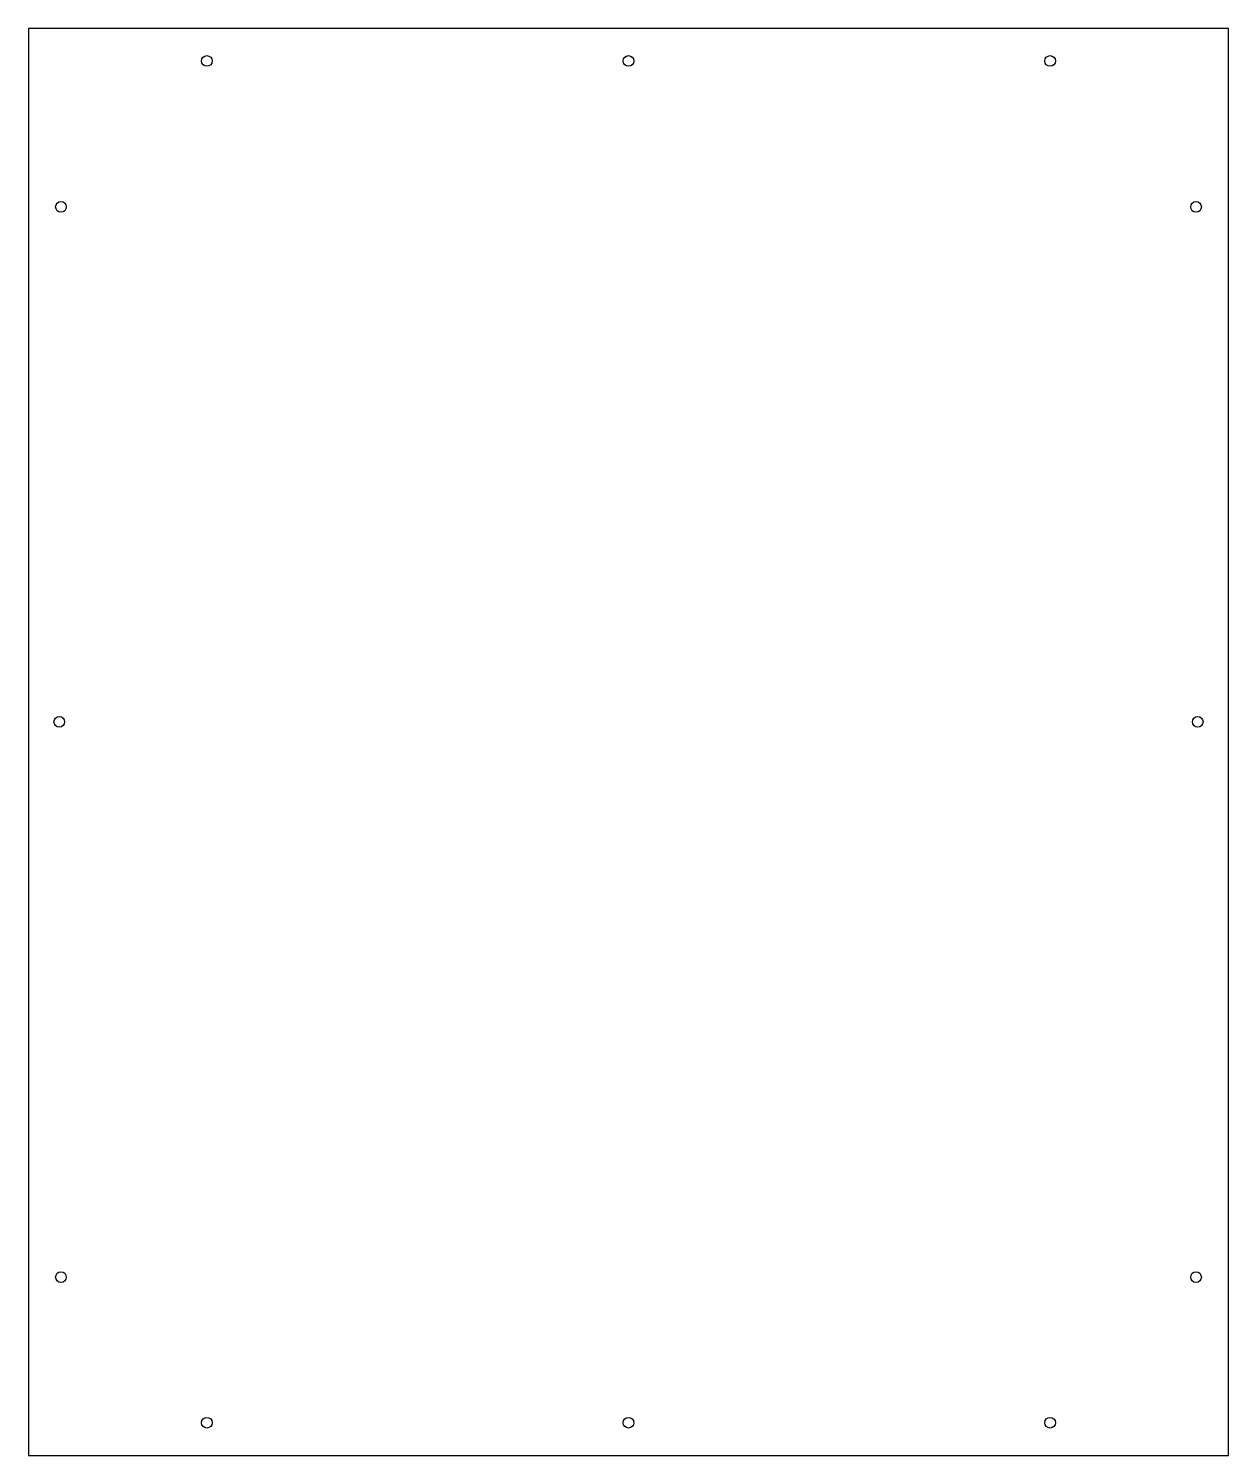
# Model space of a CAD drawing. Header units: millimetres. Extents: x -181 to 189, y 345 to 785.
import ezdxf

# ---------------------------------------------------------------- set-up
doc = ezdxf.new("R2010")
doc.units = ezdxf.units.MM
doc.layers.get('0').update_dxf_attribs({"linetype": 'CONTINUOUS'})

msp = doc.modelspace()

# ---------------------------------------------------------------- linework, layer by layer
for p, q in [((188.91, 784.59, 0), (-181.09, 784.59, 0)), ((-181.09, 784.59, 0), (-181.09, 344.59, 0)), ((188.91, 344.59, 0), (188.91, 784.59, 0)), ((-181.09, 344.59, 0), (188.91, 344.59, 0))]:
    msp.add_line(p, q)
msp.add_lwpolyline([(188.91, 344.59), (188.91, 784.59), (-181.09, 784.59), (-181.09, 344.59)], close=True)
for centre in [(-126.09, 774.59, 0), (-126.09, 774.59), (3.91, 774.59, 0), (3.91, 774.59), (133.91, 774.59, 0), (133.91, 774.59), (-171.09, 729.59, 0), (-171.09, 729.59), (178.91, 729.59, 0), (178.91, 729.59), (-171.61, 570.81, 0), (-171.61, 570.81), (179.43, 570.81, 0), (179.43, 570.81), (-171.09, 399.59, 0), (-171.09, 399.59), (178.91, 399.59, 0), (178.91, 399.59), (-126.09, 354.69, 0), (-126.09, 354.69), (3.91, 354.69, 0), (3.91, 354.69), (133.91, 354.69, 0), (133.91, 354.69)]:
    msp.add_circle(centre, 1.65)

doc.saveas('drawing.dxf')
